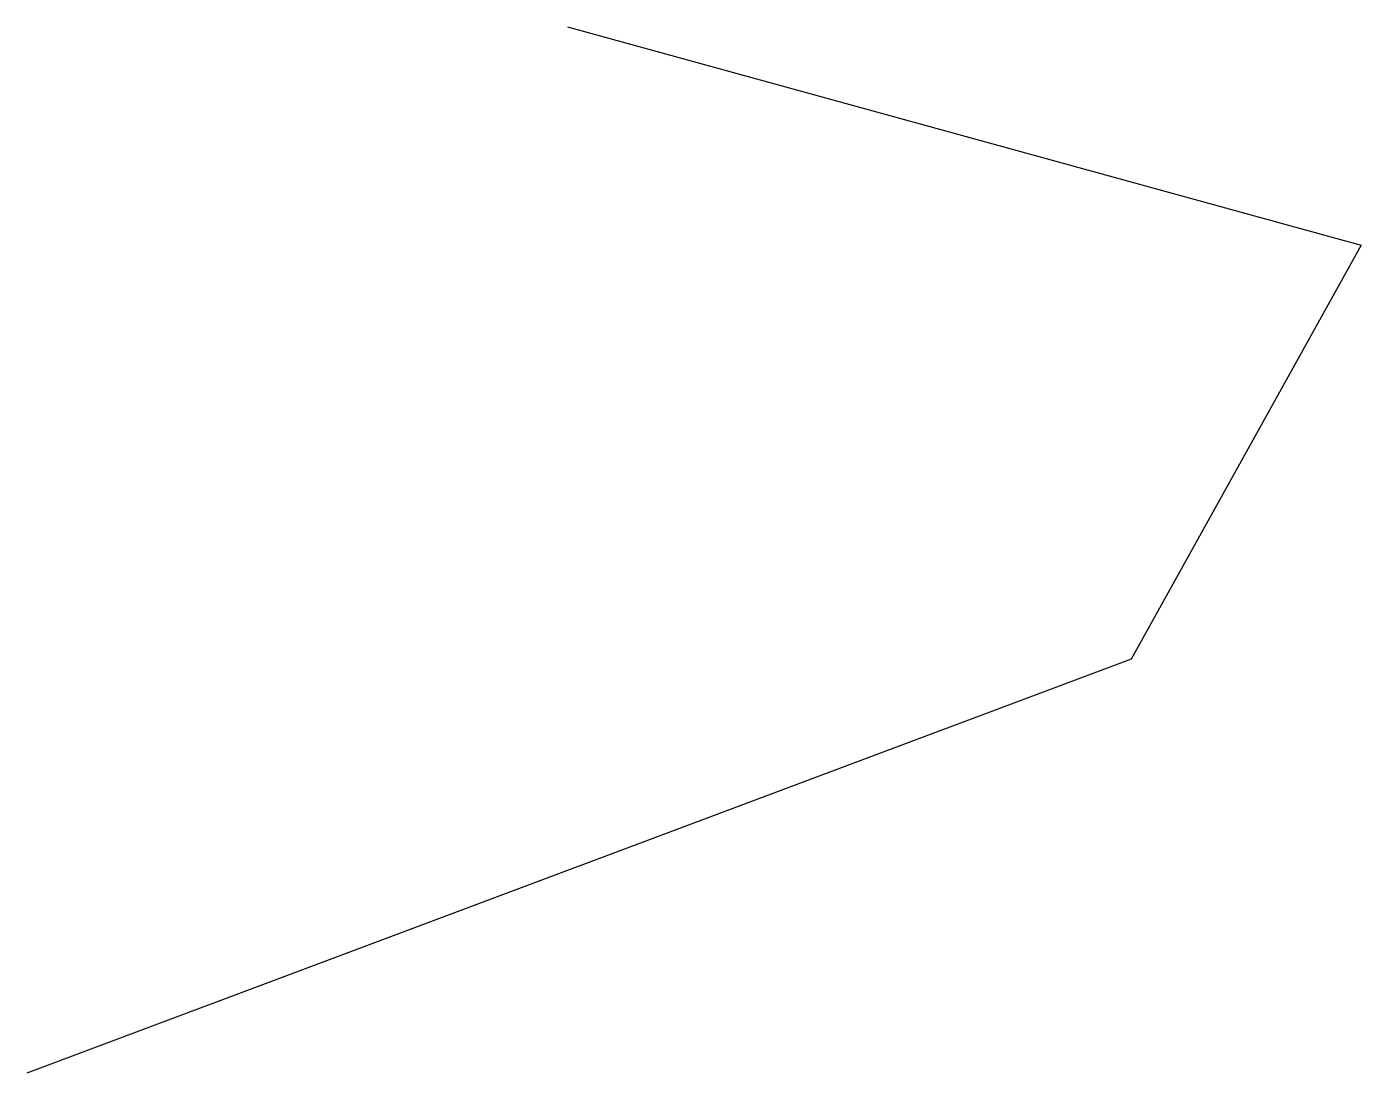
# Model space of a CAD drawing. Extents: x -1822 to -809, y -1546 to -752.
import ezdxf

# ---------------------------------------------------------------- set-up
doc = ezdxf.new("R2010")
doc.units = 0

msp = doc.modelspace()

# ---------------------------------------------------------------- linework, layer by layer
msp.add_lwpolyline([(-1411.9, -751.6), (-809.5, -917.5), (-984.1, -1231.8), (-1822.2, -1546.1)])

doc.saveas('drawing.dxf')
